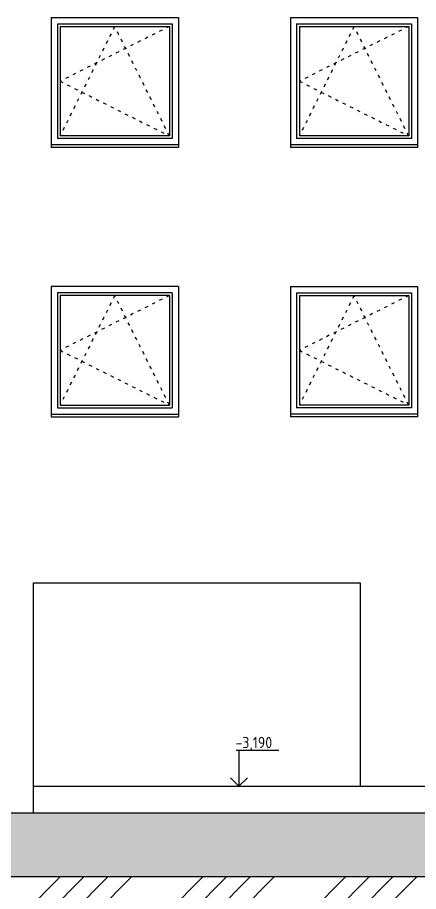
# Model space of a CAD drawing. Extents: x 3792242 to 5145247, y -1546315 to -1031918.
# Drawn here: x 3929504 to 3933979, y -1540006 to -1530264 of the extents above; entities that cross this region are included whole.
import ezdxf

# ---------------------------------------------------------------- set-up
doc = ezdxf.new("R2010")
doc.units = 0
doc.header["$MEASUREMENT"] = 0
doc.linetypes.add('ACAD_ISO03W100', pattern=[30, 12, -18])
doc.layers.get('0').update_dxf_attribs({"linetype": 'CONTINUOUS'})
for name, color, linetype in [('MÚRY', 1, 'CONTINUOUS'), ('OKNÁ', 143, 'CONTINUOUS'), ('TENKÁ', 7, 'CONTINUOUS'), ('ŠRAFY', 82, 'CONTINUOUS')]:
    doc.layers.add(name, color=color, linetype=linetype)
doc.styles.add('STYLE1', font='isocp.shx')

msp = doc.modelspace()

# ---------------------------------------------------------------- hatches: boundary and pattern name
at = {"layer": 'ŠRAFY', "ltscale": 0.25}
h = msp.add_hatch(dxfattribs=at)
h.set_pattern_fill('ANSI34', color=256, scale=1500)
h.paths.add_polyline_path([(3904249, -1539843.77), (3903449, -1540643.77), (3903449, -1541443.77), (3901649, -1541443.77), (3901649, -1540643.77), (3900871.5, -1540643.77), (3900350.5, -1540643.77), (3900158, -1540643.77), (3899084, -1540643.77), (3899084, -1541443.77), (3896684, -1541443.77), (3896684, -1540643.77), (3895134, -1540643.77), (3895134, -1541443.77), (3892734, -1541443.77), (3892734, -1540643.77), (3891066.5, -1540643.77), (3890904.5, -1540643.77), (3890353, -1540643.77), (3890169, -1540643.77), (3890169, -1541443.77), (3888369, -1541443.77), (3888369, -1540643.77), (3887456.787, -1539063.77), (3886646.963, -1539063.77), (3886646.963, -1542040.5), (3952029, -1542040.5), (3952029, -1537858.77), (3951917.043, -1537858.77), (3951365.04, -1537858.77), (3950219, -1539843.77), (3950219, -1540643.77), (3948219, -1540643.77), (3948219, -1539843.77), (3947319.5, -1539843.77), (3946798.5, -1539843.77), (3946606, -1539843.77), (3945854, -1539843.77), (3945854, -1540643.77), (3943254, -1540643.77), (3943254, -1539843.77), (3941704, -1539843.77), (3941704, -1540643.77), (3939504, -1540643.77), (3939504, -1539843.77), (3937736.5, -1539843.77), (3937574.5, -1539843.77), (3937023, -1539843.77), (3936939, -1539843.77), (3936939, -1540643.77), (3934939, -1540643.77), (3934939, -1539843.77)])
h.paths.add_polyline_path([(3937081, -1540387.57), (3937081, -1540099.971), (3937331, -1540099.971), (3937331, -1540387.57)], flags=24)
h.paths.add_polyline_path([(3937512.889, -1540068.7), (3938019.238, -1540068.7), (3938019.238, -1540268.749), (3937512.889, -1540268.749)], flags=24)
h.paths.add_polyline_path([(3946846.5, -1540387.57), (3946846.5, -1540099.971), (3947096.5, -1540099.971), (3947096.5, -1540387.57)], flags=24)
h.paths.add_polyline_path([(3946349.889, -1540068.7), (3946856.238, -1540068.7), (3946856.238, -1540268.749), (3946349.889, -1540268.749)], flags=24)
h.paths.add_polyline_path([(3890411, -1541187.57), (3890411, -1540899.971), (3890661, -1540899.971), (3890661, -1541187.57)], flags=24)
h.paths.add_polyline_path([(3900398.5, -1541187.57), (3900398.5, -1540899.971), (3900648.5, -1540899.971), (3900648.5, -1541187.57)], flags=24)
h.paths.add_polyline_path([(3899901.889, -1540868.7), (3900408.238, -1540868.7), (3900408.238, -1541068.749), (3899901.889, -1541068.749)], flags=24)
h.paths.add_polyline_path([(3890862.389, -1540868.7), (3891368.738, -1540868.7), (3891368.738, -1541068.749), (3890862.389, -1541068.749)], flags=24)
h.paths.add_polyline_path([(3900802.343, -1539532.394), (3901308.691, -1539532.394), (3901308.691, -1539732.444), (3900802.343, -1539732.444)], flags=24)
h.paths.add_polyline_path([(3900435.866, -1540047.663), (3900435.866, -1539760.065), (3900610.964, -1539760.065), (3900610.964, -1540047.663)], flags=24)
h.paths.add_polyline_path([(3900435.824, -1540134.976), (3900435.824, -1540022.592), (3900610.602, -1540022.592), (3900610.602, -1540134.976)], flags=24)
h.paths.add_polyline_path([(3900435.915, -1540197.476), (3900435.915, -1540109.976), (3900610.915, -1540109.976), (3900610.915, -1540197.476)], flags=24)
h.paths.add_polyline_path([(3899901.89, -1540068.7), (3900408.238, -1540068.7), (3900408.238, -1540268.749), (3899901.89, -1540268.749)], flags=24)
h.paths.add_polyline_path([(3894867, -1539571.299), (3894867, -1539308.701), (3895117, -1539308.701), (3895117, -1539571.299)], flags=24)
h.paths.add_polyline_path([(3890448.366, -1540047.663), (3890448.366, -1539760.065), (3890623.464, -1539760.065), (3890623.464, -1540047.663)], flags=24)
h.paths.add_polyline_path([(3890448.324, -1540134.976), (3890448.324, -1540022.592), (3890623.102, -1540022.592), (3890623.102, -1540134.976)], flags=24)
h.paths.add_polyline_path([(3890448.415, -1540197.476), (3890448.415, -1540109.976), (3890623.415, -1540109.976), (3890623.415, -1540197.476)], flags=24)
h.paths.add_polyline_path([(3891827.225, -1539532.394), (3892333.573, -1539532.394), (3892333.573, -1539732.444), (3891827.225, -1539732.444)], flags=24)
h.paths.add_polyline_path([(3890842.889, -1540068.7), (3891349.238, -1540068.7), (3891349.238, -1540268.749), (3890842.889, -1540268.749)], flags=24)
h = msp.add_hatch(dxfattribs=at)
h.set_pattern_fill('AR-CONC', color=256, scale=50)
h.set_pattern_definition([(50, (-12185392.95, 625210.72), (358.6300913, -31.3760675), [37.5, -412.5]), (355, (-12185392.95, 625210.72), (-69.375667, 376.096067), [30, -330]), (100.4514445, (-12185363.06, 625208.1), (289.254423, 344.7199955), [31.870096, -350.571056]), (46.1842, (-12185392.95, 625310.72), (533.620665, -82.75964), [56.25, -618.75]), (96.6356355, (-12185348.5, 625303.83), (467.330973, 487.0593), [47.805171, -525.85688]), (351.184164, (-12185392.95, 625310.7), (467.330973, 487.0593), [45, -495]), (21, (-12185342.95, 625285.72), (298.453526, -201.3094453), [37.5, -412.5]), (326, (-12185342.95, 625285.72), (121.657666, 362.5750225), [30, -330]), (71.4514447, (-12185318.08, 625268.95), (420.111188, 161.2655764), [31.870095, -350.571056]), (37.5, (-12185392.95, 625210.72), (6.0799277, 166.4469269), [0, -326, 0, -335, 0, -331.25]), (7.5, (-12185392.95, 625210.72), (131.5347687, 197.205856), [0, -191, 0, -318.5, 0, -126.25]), (327.5, (-12185504.45, 625210.72), (266.9112181, -11.2774359), [0, -125, 0, -390, 0, -517.5]), (317.5, (-12185554.45, 625210.72), (291.5930847, 50.052491), [0, -162.5, 0, -259, 0, -367.5])])
h.paths.add_polyline_path([(3935580.587, -1539317), (3935579, -1539325.411), (3935579, -1539433.77), (3935351.98, -1539433.77), (3935343.02, -1539433.77), (3935304, -1539433.77), (3935304, -1539733.77), (3935004, -1539733.77), (3935004, -1539333.77), (3935129, -1539208.77), (3935129, -1539133.77), (3929679, -1539133.77), (3924900.47, -1539133.77), (3924900.47, -1539208.77), (3925025.47, -1539333.77), (3925025.47, -1539733.77), (3924725.47, -1539733.77), (3924725.47, -1539533.77), (3923373.03, -1539533.77), (3923373.03, -1539733.77), (3923073.03, -1539733.77), (3923073.03, -1539333.77), (3923198.03, -1539208.77), (3923198.03, -1539133.77), (3918852.716, -1539133.77), (3918852.716, -1539208.77), (3918977.716, -1539333.77), (3918977.716, -1539733.77), (3918677.716, -1539733.77), (3918677.716, -1539533.77), (3917325.276, -1539533.77), (3917325.276, -1539733.77), (3917025.276, -1539733.77), (3917025.276, -1539333.77), (3917150.276, -1539208.77), (3917150.276, -1539133.77), (3914127, -1539133.77), (3906744, -1539133.77), (3903359, -1539133.77), (3903359, -1539208.77), (3903484, -1539333.77), (3903484, -1539733.77), (3903184, -1539733.77), (3903184, -1539433.77), (3903144.98, -1539433.77), (3903136.02, -1539433.77), (3902909, -1539433.77), (3902909, -1539325.411), (3902907.64, -1539313.77), (3902749, -1539313.77), (3902749, -1539513.77), (3902749, -1540643.77), (3903449, -1540643.77), (3904249, -1539843.77), (3934939, -1539843.77), (3935739, -1539843.77), (3935739, -1539313.77)])

# ---------------------------------------------------------------- linework, layer by layer
at = {"color": 253}
msp.add_line((3934939, -1539843.77), (3904249, -1539843.77), dxfattribs=at)
at = {"layer": 'MÚRY'}
msp.add_line((3935129, -1539133.77), (3924900.47, -1539133.77), dxfattribs=at)
at = {"layer": 'OKNÁ'}
for p, q in [((3929979, -1530363.77), (3931199, -1530363.77)), ((3929979, -1530363.77), (3929979, -1531583.77)), ((3931199, -1530363.77), (3931199, -1531583.77)), ((3932649, -1530363.77), (3933869, -1530363.77)), ((3932649, -1530363.77), (3932649, -1531583.77)), ((3933869, -1530363.77), (3933869, -1531583.77)), ((3931199, -1531583.77), (3929979, -1531583.77)), ((3933869, -1531583.77), (3932649, -1531583.77)), ((3931199, -1533363.77), (3929979, -1533363.77)), ((3929979, -1533363.77), (3929979, -1534583.77)), ((3931199, -1533363.77), (3931199, -1534583.77)), ((3932649, -1533363.77), (3933869, -1533363.77)), ((3932649, -1533363.77), (3932649, -1534583.77)), ((3933869, -1533363.77), (3933869, -1534583.77)), ((3929979, -1534583.77), (3931199, -1534583.77)), ((3933869, -1534583.77), (3932649, -1534583.77))]:
    msp.add_line(p, q, dxfattribs=at)
at = {"layer": 'OKNÁ', "linetype": 'ACAD_ISO03W100', "ltscale": 3}
for p, q in [((3931199, -1530363.77), (3929979, -1530973.77)), ((3930589, -1530363.77), (3929979, -1531583.77)), ((3931199, -1531583.77), (3930589, -1530363.77)), ((3933869, -1530363.77), (3932649, -1530973.77)), ((3933259, -1530363.77), (3932649, -1531583.77)), ((3933869, -1531583.77), (3933259, -1530363.77)), ((3929979, -1530973.77), (3931199, -1531583.77)), ((3932649, -1530973.77), (3933869, -1531583.77)), ((3931199, -1533363.77), (3929979, -1533973.77)), ((3930589, -1533363.77), (3929979, -1534583.77)), ((3931199, -1534583.77), (3930589, -1533363.77)), ((3933869, -1533363.77), (3932649, -1533973.77)), ((3933259, -1533363.77), (3932649, -1534583.77)), ((3933869, -1534583.77), (3933259, -1533363.77)), ((3929979, -1533973.77), (3931199, -1534583.77)), ((3932649, -1533973.77), (3933869, -1534583.77))]:
    msp.add_line(p, q, dxfattribs=at)
at = {"layer": 'TENKÁ'}
for p, q in [((3929879, -1530263.77), (3931299, -1530263.77)), ((3929879, -1530263.77), (3929879, -1531713.77)), ((3929949, -1530333.77), (3931229, -1530333.77)), ((3929949, -1530333.77), (3929949, -1531613.77)), ((3931229, -1530333.77), (3931229, -1531613.77)), ((3931299, -1530263.77), (3931299, -1531713.77)), ((3932549, -1530263.77), (3933969, -1530263.77)), ((3932549, -1530263.77), (3932549, -1531713.77)), ((3932619, -1530333.77), (3933899, -1530333.77)), ((3932619, -1530333.77), (3932619, -1531613.77)), ((3933899, -1530333.77), (3933899, -1531613.77)), ((3933969, -1530263.77), (3933969, -1531713.77)), ((3931229, -1531613.77), (3929949, -1531613.77)), ((3933899, -1531613.77), (3932619, -1531613.77)), ((3931299, -1531683.77), (3929879, -1531683.77)), ((3931299, -1531713.77), (3929879, -1531713.77)), ((3933969, -1531683.77), (3932549, -1531683.77)), ((3933969, -1531713.77), (3932549, -1531713.77)), ((3929879, -1533263.77), (3929879, -1534713.77)), ((3931299, -1533263.77), (3929879, -1533263.77)), ((3931299, -1533263.77), (3931299, -1534713.77)), ((3932549, -1533263.77), (3933969, -1533263.77)), ((3932549, -1533263.77), (3932549, -1534713.77)), ((3933969, -1533263.77), (3933969, -1534713.77)), ((3931229, -1533333.77), (3929949, -1533333.77)), ((3929949, -1533333.77), (3929949, -1534613.77)), ((3931229, -1533333.77), (3931229, -1534613.77)), ((3932619, -1533333.77), (3933899, -1533333.77)), ((3932619, -1533333.77), (3932619, -1534613.77)), ((3933899, -1533333.77), (3933899, -1534613.77)), ((3929949, -1534613.77), (3931229, -1534613.77)), ((3933899, -1534613.77), (3932619, -1534613.77)), ((3929879, -1534683.77), (3931299, -1534683.77)), ((3929879, -1534713.77), (3931299, -1534713.77)), ((3933969, -1534683.77), (3932549, -1534683.77)), ((3933969, -1534713.77), (3932549, -1534713.77)), ((3929679, -1536563.77), (3929679, -1539133.77)), ((3929679, -1536563.77), (3933329, -1536563.77)), ((3933329, -1536563.77), (3933329, -1538833.77)), ((3929679, -1538833.77), (3935579, -1538833.77))]:
    msp.add_line(p, q, dxfattribs=at)
at = {"layer": 'TENKÁ', "linetype": 'ByBlock', "ltscale": 0.25}
for p, q in [((3932419.264, -1538433.77), (3931945.366, -1538433.77)), ((3931974.959, -1538433.77), (3931974.959, -1538833.77)), ((3931974.959, -1538833.77), (3931879.5, -1538738.311)), ((3931974.959, -1538833.77), (3932070.419, -1538738.311))]:
    msp.add_line(p, q, dxfattribs=at)

# ---------------------------------------------------------------- texts
at = {"layer": 'TENKÁ', "ltscale": 0.25, "style": 'STYLE1'}
msp.add_text('-3,190', height=125, dxfattribs=at).set_placement((3931936.302, -1538408.444))

doc.saveas('drawing.dxf')
